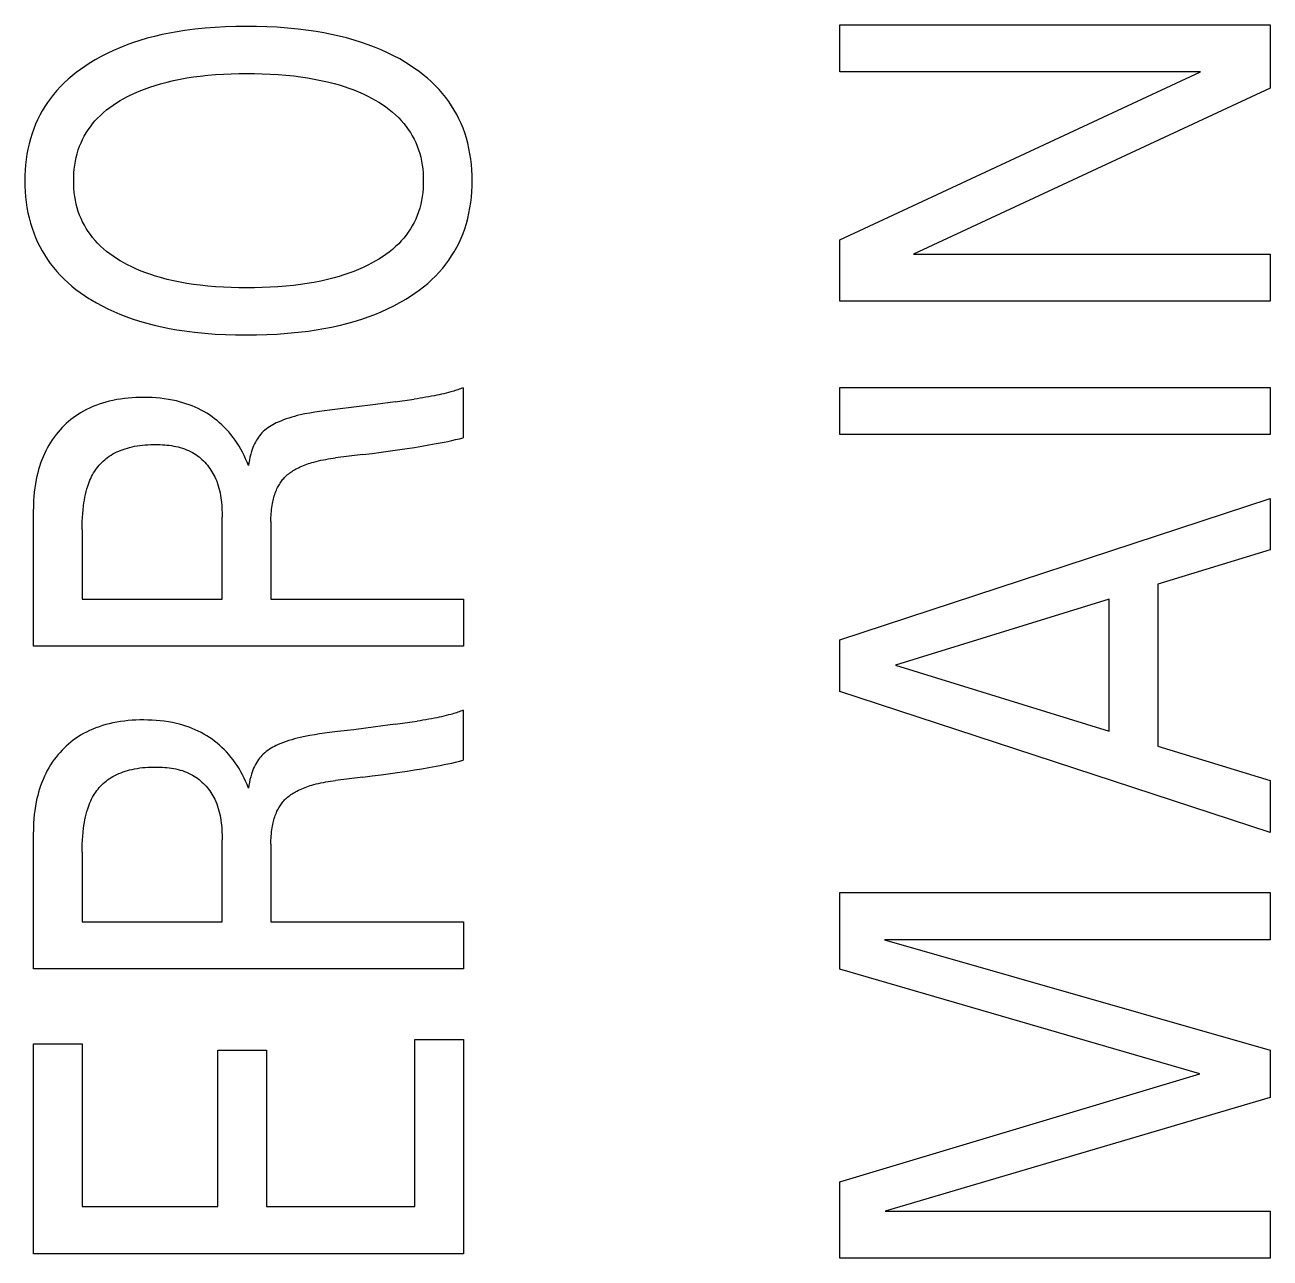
# Model space of a CAD drawing. Extents: x 867151 to 1787449, y -2071112 to -1028603.
# Drawn here: x 871112.614 to 871117.246, y -1032653.372 to -1032648.786 of the extents above; entities that cross this region are included whole.
import ezdxf

# ---------------------------------------------------------------- set-up
doc = ezdxf.new("R2010")
doc.units = 0
doc.header["$LTSCALE"] = 4
doc.header["$MEASUREMENT"] = 0
doc.layers.get('0').update_dxf_attribs({"linetype": 'CONTINUOUS'})
doc.layers.add('20000_FRONT_O', color=7, linetype='CONTINUOUS')

# ---------------------------------------------------------------- blocks, each defined once
blk = doc.blocks.new('CPU')
at = {"layer": '20000_FRONT_O', "color": 7, "linetype": 'Continuous'}
for p, q in [((82739.158, 11051.6637), (82739.158, 11051.8379)), ((82739.158, 11051.8379), (82740.758, 11051.8379)), ((82740.758, 11051.8379), (82740.758, 11051.603)), ((82739.158, 11051.0387), (82740.4995, 11051.6637)), ((82740.4995, 11051.6637), (82739.158, 11051.6637)), ((82740.758, 11051.603), (82739.4313, 11050.9852)), ((82739.158, 11050.811), (82739.158, 11051.0387)), ((82739.4313, 11050.9852), (82740.758, 11050.9852)), ((82740.758, 11050.9852), (82740.758, 11050.811)), ((82740.758, 11050.811), (82739.158, 11050.811)), ((82737.7569, 11050.489), (82737.7569, 11050.303)), ((82739.158, 11050.3148), (82739.158, 11050.4899)), ((82739.158, 11050.4899), (82740.758, 11050.4899)), ((82740.758, 11050.4899), (82740.758, 11050.3148)), ((82737.504, 11050.4364), (82737.5743, 11050.4463)), ((82740.758, 11050.3148), (82739.158, 11050.3148)), ((82737.3831, 11050.2401), (82737.2817, 11050.2277)), ((82739.158, 11049.5519), (82740.758, 11050.0771)), ((82740.758, 11050.0771), (82740.758, 11049.8866)), ((82736.158, 11049.5274), (82736.158, 11050.0372)), ((82736.8599, 11049.7025), (82736.8599, 11050.0073)), ((82737.0413, 11049.9909), (82737.0413, 11049.7025)), ((82736.3394, 11049.961), (82736.3394, 11049.7025)), ((82740.758, 11049.8866), (82740.3407, 11049.7578)), ((82740.3407, 11049.7578), (82740.3407, 11049.1554)), ((82736.3394, 11049.7025), (82736.8599, 11049.7025)), ((82737.0413, 11049.7025), (82737.758, 11049.7025)), ((82737.758, 11049.7025), (82737.758, 11049.5274)), ((82740.1593, 11049.7025), (82739.3644, 11049.4566)), ((82740.1593, 11049.2117), (82740.1593, 11049.7025)), ((82739.158, 11049.3596), (82739.158, 11049.5519)), ((82737.758, 11049.5274), (82736.158, 11049.5274)), ((82739.3644, 11049.4566), (82740.1593, 11049.2117)), ((82740.758, 11048.8343), (82739.158, 11049.3596)), ((82737.7569, 11049.2897), (82737.7569, 11049.1037)), ((82737.504, 11049.2371), (82737.5852, 11049.2486)), ((82740.3407, 11049.1554), (82740.758, 11049.0284)), ((82737.3831, 11049.0409), (82737.2817, 11049.0284)), ((82740.758, 11049.0284), (82740.758, 11048.8343)), ((82736.158, 11048.3281), (82736.158, 11048.8379)), ((82736.8599, 11048.5032), (82736.8599, 11048.808)), ((82737.0413, 11048.7917), (82737.0413, 11048.5032)), ((82736.3394, 11048.7617), (82736.3394, 11048.5032)), ((82739.158, 11048.3272), (82739.158, 11048.6112)), ((82739.158, 11048.6112), (82740.758, 11048.6112)), ((82740.758, 11048.6112), (82740.758, 11048.4361)), ((82736.3394, 11048.5032), (82736.8599, 11048.5032)), ((82737.0413, 11048.5032), (82737.758, 11048.5032)), ((82737.758, 11048.5032), (82737.758, 11048.3281)), ((82739.3236, 11048.4361), (82740.758, 11048.0251)), ((82740.758, 11048.4361), (82739.3236, 11048.4361)), ((82737.758, 11048.3281), (82736.158, 11048.3281)), ((82740.4972, 11047.938), (82739.158, 11048.3272)), ((82736.158, 11047.2686), (82736.158, 11048.0487)), ((82736.158, 11048.0487), (82736.3394, 11048.0487)), ((82736.3394, 11048.0487), (82736.3394, 11047.4436)), ((82736.844, 11047.4436), (82736.844, 11048.0251)), ((82736.844, 11048.0251), (82737.0255, 11048.0251)), ((82737.0255, 11048.0251), (82737.0255, 11047.4436)), ((82737.5766, 11047.4436), (82737.5766, 11048.065)), ((82737.5766, 11048.065), (82737.758, 11048.065)), ((82737.758, 11048.065), (82737.758, 11047.2686)), ((82740.758, 11048.0251), (82740.758, 11047.8491)), ((82739.158, 11047.5362), (82740.4972, 11047.938)), ((82740.758, 11047.8491), (82739.3258, 11047.4273)), ((82739.158, 11047.2522), (82739.158, 11047.5362)), ((82736.3394, 11047.4436), (82736.844, 11047.4436)), ((82737.0255, 11047.4436), (82737.5766, 11047.4436)), ((82739.3258, 11047.4273), (82740.758, 11047.4273)), ((82740.758, 11047.4273), (82740.758, 11047.2522)), ((82737.758, 11047.2686), (82736.158, 11047.2686)), ((82740.758, 11047.2522), (82739.158, 11047.2522))]:
    blk.add_line(p, q, dxfattribs=at)
for points in [[(82737.5426, 11051.6982), (82737.5203, 11051.7112), (82737.4977, 11051.7233), (82737.4746, 11051.7347), (82737.4511, 11051.7453), (82737.4272, 11051.7552), (82737.4031, 11051.7644), (82737.3788, 11051.7728), (82737.351, 11051.7815), (82737.3231, 11051.7894), (82737.2949, 11051.7964), (82737.2665, 11051.8027), (82737.238, 11051.8083), (82737.2094, 11051.8133), (82737.1807, 11051.8176), (82737.1422, 11051.8224), (82737.1035, 11051.8262), (82737.0648, 11051.829), (82737.026, 11051.831), (82736.9872, 11051.8321), (82736.9484, 11051.8325), (82736.9103, 11051.8321), (82736.8723, 11051.8309), (82736.8343, 11051.8289), (82736.7964, 11051.826), (82736.7585, 11051.8221), (82736.7208, 11051.8171), (82736.6926, 11051.8127), (82736.6645, 11051.8077), (82736.6365, 11051.8019), (82736.6087, 11051.7954), (82736.5811, 11051.7882), (82736.5537, 11051.7801), (82736.5265, 11051.7712), (82736.5026, 11051.7625), (82736.4788, 11051.7531), (82736.4554, 11051.7429), (82736.4324, 11051.732), (82736.4097, 11051.7203), (82736.3874, 11051.7079), (82736.3655, 11051.6946), (82736.3491, 11051.6838), (82736.3329, 11051.6726), (82736.3172, 11051.6608), (82736.3018, 11051.6485), (82736.2869, 11051.6357), (82736.2725, 11051.6224), (82736.2586, 11051.6085), (82736.2453, 11051.5941), (82736.2326, 11051.5792), (82736.2212, 11051.5646), (82736.2104, 11051.5495), (82736.2003, 11051.534), (82736.1907, 11051.5181), (82736.1818, 11051.5019), (82736.1735, 11051.4853), (82736.1659, 11051.4683), (82736.159, 11051.4512), (82736.1528, 11051.4337), (82736.147, 11051.4148), (82736.1419, 11051.3957), (82736.1376, 11051.3764), (82736.134, 11051.357), (82736.1312, 11051.3374), (82736.129, 11051.3177), (82736.1275, 11051.2979), (82736.1266, 11051.2781), (82736.1263, 11051.2582), (82736.1265, 11051.2383), (82736.1274, 11051.2184), (82736.1289, 11051.1985), (82736.1311, 11051.1787), (82736.134, 11051.159), (82736.1375, 11051.1394), (82736.1418, 11051.12), (82736.1469, 11051.1008), (82736.1527, 11051.0818), (82736.1589, 11051.0644), (82736.1657, 11051.0472), (82736.1733, 11051.0302), (82736.1815, 11051.0136), (82736.1903, 11050.9973), (82736.1998, 11050.9814), (82736.21, 11050.9658), (82736.2207, 11050.9507), (82736.2321, 11050.9361), (82736.2447, 11050.9212), (82736.258, 11050.9068), (82736.2718, 11050.8929), (82736.2862, 11050.8796), (82736.301, 11050.8668), (82736.3163, 11050.8546), (82736.332, 11050.8428), (82736.348, 11050.8317), (82736.3644, 11050.821), (82736.3716, 11050.8165)], [(82736.3716, 11050.8165), (82736.3924, 11050.8042), (82736.4137, 11050.7927), (82736.4353, 11050.7819), (82736.4573, 11050.7718), (82736.4796, 11050.7623), (82736.5022, 11050.7535), (82736.525, 11050.7454), (82736.5522, 11050.7366), (82736.5797, 11050.7286), (82736.6074, 11050.7215), (82736.6353, 11050.715), (82736.6633, 11050.7094), (82736.6914, 11050.7044), (82736.7197, 11050.7), (82736.7576, 11050.6952), (82736.7956, 11050.6913), (82736.8337, 11050.6885), (82736.8719, 11050.6865), (82736.9101, 11050.6853), (82736.9484, 11050.6849), (82736.9872, 11050.6853), (82737.0261, 11050.6864), (82737.0649, 11050.6883), (82737.1036, 11050.6912), (82737.1423, 11050.6949), (82737.1808, 11050.6997), (82737.2096, 11050.704), (82737.2383, 11050.7089), (82737.2668, 11050.7145), (82737.2952, 11050.7208), (82737.3235, 11050.7278), (82737.3515, 11050.7356), (82737.3793, 11050.7442), (82737.4037, 11050.7525), (82737.4279, 11050.7616), (82737.4518, 11050.7713), (82737.4753, 11050.7818), (82737.4985, 11050.7932), (82737.5213, 11050.8053), (82737.5437, 11050.8183), (82737.5606, 11050.8289), (82737.5772, 11050.84), (82737.5934, 11050.8517), (82737.6092, 11050.8639), (82737.6245, 11050.8766), (82737.6393, 11050.8899), (82737.6536, 11050.9038), (82737.6673, 11050.9182), (82737.6804, 11050.9333), (82737.6921, 11050.9479), (82737.7032, 11050.9631), (82737.7136, 11050.9787), (82737.7235, 11050.9947), (82737.7326, 11051.0111), (82737.7411, 11051.0279), (82737.7489, 11051.0449), (82737.756, 11051.0623), (82737.7624, 11051.0799), (82737.7685, 11051.0991), (82737.7737, 11051.1185), (82737.7781, 11051.1381), (82737.7818, 11051.1579), (82737.7848, 11051.1778), (82737.787, 11051.1978), (82737.7886, 11051.2179), (82737.7895, 11051.238), (82737.7898, 11051.2582), (82737.7894, 11051.2784), (82737.7885, 11051.2985), (82737.7869, 11051.3186), (82737.7847, 11051.3386), (82737.7817, 11051.3584), (82737.778, 11051.3781), (82737.7736, 11051.3977), (82737.7683, 11051.417), (82737.7623, 11051.4361), (82737.7559, 11051.4538), (82737.7487, 11051.4711), (82737.7409, 11051.4882), (82737.7324, 11051.505), (82737.7232, 11051.5214), (82737.7133, 11051.5374), (82737.7028, 11051.553), (82737.6916, 11051.5681), (82737.6799, 11051.5828), (82737.6667, 11051.5979), (82737.6529, 11051.6124), (82737.6385, 11051.6263), (82737.6236, 11051.6397), (82737.6082, 11051.6525), (82737.5923, 11051.6647), (82737.576, 11051.6764), (82737.5594, 11051.6876), (82737.5426, 11051.6982)], [(82736.5128, 11051.574), (82736.5317, 11051.5831), (82736.551, 11051.5915), (82736.5706, 11051.5993), (82736.5904, 11051.6065), (82736.6104, 11051.6131), (82736.6306, 11051.6191), (82736.6549, 11051.6256), (82736.6793, 11051.6313), (82736.7039, 11051.6364), (82736.7287, 11051.6408), (82736.7535, 11051.6446), (82736.7784, 11051.6478), (82736.807, 11051.6509), (82736.8357, 11051.6533), (82736.8644, 11051.6551), (82736.8931, 11051.6564), (82736.9219, 11051.6571), (82736.9506, 11051.6574), (82736.98, 11051.6572), (82737.0093, 11051.6565), (82737.0386, 11051.6552), (82737.0679, 11051.6534), (82737.0971, 11051.651), (82737.1263, 11051.648), (82737.1516, 11051.6448), (82737.1769, 11051.6411), (82737.202, 11051.6368), (82737.2271, 11051.6318), (82737.252, 11051.6262), (82737.2767, 11051.6199), (82737.2951, 11051.6147), (82737.3133, 11051.609), (82737.3314, 11051.6028), (82737.3494, 11051.5962), (82737.3671, 11051.589), (82737.3846, 11051.5813), (82737.4019, 11051.573), (82737.4159, 11051.5659), (82737.4296, 11051.5583), (82737.443, 11051.5503), (82737.4562, 11051.5419), (82737.4691, 11051.533), (82737.4816, 11051.5236), (82737.4937, 11051.5138), (82737.5054, 11051.5034), (82737.5166, 11051.4925), (82737.5262, 11051.4823), (82737.5354, 11051.4716), (82737.5441, 11051.4606), (82737.5523, 11051.4492), (82737.5601, 11051.4375), (82737.5673, 11051.4254), (82737.5739, 11051.4131), (82737.5799, 11051.4004), (82737.5854, 11051.3876), (82737.5904, 11051.3738), (82737.5948, 11051.3599), (82737.5985, 11051.3457), (82737.6016, 11051.3314), (82737.6041, 11051.3169), (82737.606, 11051.3024), (82737.6073, 11051.2877), (82737.6081, 11051.273), (82737.6083, 11051.2582), (82737.6081, 11051.2435), (82737.6073, 11051.2288), (82737.606, 11051.2142), (82737.6041, 11051.1996), (82737.6016, 11051.1851), (82737.5985, 11051.1708), (82737.5948, 11051.1567), (82737.5904, 11051.1427), (82737.5854, 11051.129), (82737.58, 11051.1162), (82737.5739, 11051.1036), (82737.5673, 11051.0912), (82737.5601, 11051.0792), (82737.5524, 11051.0675), (82737.5441, 11051.0562), (82737.5354, 11051.0452), (82737.5262, 11051.0346), (82737.5166, 11051.0244), (82737.5054, 11051.0135), (82737.4937, 11051.0032), (82737.4815, 11050.9934), (82737.469, 11050.9841), (82737.4561, 11050.9753), (82737.4429, 11050.9669), (82737.4295, 11050.959), (82737.4158, 11050.9515), (82737.4019, 11050.9444)], [(82737.4019, 11050.9444), (82737.3846, 11050.9361), (82737.367, 11050.9285), (82737.3492, 11050.9213), (82737.3312, 11050.9146), (82737.313, 11050.9085), (82737.2947, 11050.9028), (82737.2762, 11050.8975), (82737.2515, 11050.8912), (82737.2266, 11050.8855), (82737.2015, 11050.8806), (82737.1763, 11050.8763), (82737.1511, 11050.8726), (82737.1258, 11050.8694), (82737.0967, 11050.8664), (82737.0675, 11050.864), (82737.0383, 11050.8622), (82737.0091, 11050.8609), (82736.9799, 11050.8602), (82736.9506, 11050.86), (82736.9219, 11050.8602), (82736.8931, 11050.861), (82736.8644, 11050.8622), (82736.8357, 11050.8641), (82736.807, 11050.8665), (82736.7784, 11050.8696), (82736.7535, 11050.8728), (82736.7287, 11050.8766), (82736.7039, 11050.881), (82736.6793, 11050.8861), (82736.6549, 11050.8918), (82736.6306, 11050.8983), (82736.6125, 11050.9037), (82736.5945, 11050.9095), (82736.5766, 11050.9158), (82736.559, 11050.9226), (82736.5415, 11050.9299), (82736.5243, 11050.9378), (82736.5073, 11050.9462), (82736.4938, 11050.9534), (82736.4805, 11050.961), (82736.4675, 11050.969), (82736.4547, 11050.9774), (82736.4423, 11050.9862), (82736.4302, 11050.9956), (82736.4185, 11051.0053), (82736.4072, 11051.0156), (82736.3964, 11051.0264), (82736.3871, 11051.0366), (82736.3782, 11051.0472), (82736.3697, 11051.0581), (82736.3618, 11051.0694), (82736.3543, 11051.081), (82736.3474, 11051.093), (82736.341, 11051.1052), (82736.3351, 11051.1177), (82736.3299, 11051.1304), (82736.325, 11051.144), (82736.3208, 11051.1578), (82736.3172, 11051.1718), (82736.3142, 11051.186), (82736.3118, 11051.2003), (82736.31, 11051.2147), (82736.3087, 11051.2292), (82736.3079, 11051.2437), (82736.3077, 11051.2582), (82736.3079, 11051.2728), (82736.3087, 11051.2874), (82736.31, 11051.302), (82736.3118, 11051.3164), (82736.3142, 11051.3308), (82736.3172, 11051.345), (82736.3208, 11051.359), (82736.325, 11051.3729), (82736.3299, 11051.3866), (82736.3351, 11051.3993), (82736.3409, 11051.4118), (82736.3473, 11051.4241), (82736.3543, 11051.4361), (82736.3617, 11051.4477), (82736.3697, 11051.4591), (82736.3781, 11051.4701), (82736.387, 11051.4807), (82736.3964, 11051.4909), (82736.4072, 11051.5017), (82736.4185, 11051.512), (82736.4302, 11051.5218), (82736.4423, 11051.5311), (82736.4548, 11051.54), (82736.4675, 11051.5485), (82736.4806, 11051.5565), (82736.4938, 11051.564), (82736.5073, 11051.5712), (82736.5128, 11051.574)], [(82737.7569, 11050.489), (82737.7519, 11050.4869), (82737.7469, 11050.4849), (82737.7418, 11050.483), (82737.7367, 11050.4812), (82737.7316, 11050.4795), (82737.7265, 11050.4779), (82737.7213, 11050.4763), (82737.7161, 11050.4748), (82737.7109, 11050.4733), (82737.7022, 11050.471), (82737.6936, 11050.4688), (82737.6849, 11050.4667), (82737.6762, 11050.4647), (82737.6675, 11050.4628), (82737.6588, 11050.4609), (82737.65, 11050.4591), (82737.6393, 11050.457), (82737.6285, 11050.455), (82737.6177, 11050.4531), (82737.6068, 11050.4513), (82737.596, 11050.4496), (82737.5852, 11050.4479), (82737.5743, 11050.4463)], [(82736.9574, 11050.1996), (82736.9526, 11050.2121), (82736.9474, 11050.2245), (82736.9418, 11050.2367), (82736.9358, 11050.2488), (82736.9295, 11050.2603), (82736.9229, 11050.2716), (82736.9159, 11050.2827), (82736.9086, 11050.2935), (82736.9009, 11050.304), (82736.8929, 11050.3143), (82736.8845, 11050.3242), (82736.8758, 11050.3338), (82736.8675, 11050.3424), (82736.859, 11050.3506), (82736.8502, 11050.3586), (82736.8411, 11050.3663), (82736.8318, 11050.3736), (82736.8223, 11050.3807), (82736.8125, 11050.3874), (82736.8025, 11050.3938), (82736.7923, 11050.3999), (82736.7815, 11050.4057), (82736.7706, 11050.4112), (82736.7594, 11050.4163), (82736.7482, 11050.4211), (82736.7367, 11050.4255), (82736.7252, 11050.4295), (82736.7135, 11050.4332), (82736.7017, 11050.4365), (82736.6898, 11050.4395), (82736.6749, 11050.4427), (82736.6599, 11050.4455), (82736.6448, 11050.4478), (82736.6296, 11050.4496), (82736.6144, 11050.4509), (82736.5991, 11050.4519), (82736.5838, 11050.4525), (82736.5685, 11050.4527), (82736.554, 11050.4526), (82736.5395, 11050.4521), (82736.5251, 11050.4513), (82736.5106, 11050.4502), (82736.4963, 11050.4486), (82736.4819, 11050.4467), (82736.4677, 11050.4444), (82736.4535, 11050.4416), (82736.4394, 11050.4384), (82736.427, 11050.4352), (82736.4147, 11050.4316), (82736.4026, 11050.4276), (82736.3905, 11050.4232), (82736.3787, 11050.4185), (82736.367, 11050.4134), (82736.3555, 11050.4078), (82736.3442, 11050.4018), (82736.3331, 11050.3954), (82736.3238, 11050.3896), (82736.3147, 11050.3834), (82736.3058, 11050.3769), (82736.2971, 11050.3701), (82736.2886, 11050.3631), (82736.2803, 11050.3557), (82736.2723, 11050.3481), (82736.2646, 11050.3403), (82736.2571, 11050.3322), (82736.2499, 11050.3239), (82736.2423, 11050.3146), (82736.2351, 11050.305), (82736.2282, 11050.2952), (82736.2217, 11050.2852), (82736.2154, 11050.275), (82736.2096, 11050.2646), (82736.204, 11050.254), (82736.1988, 11050.2432), (82736.1937, 11050.2317), (82736.189, 11050.2201), (82736.1847, 11050.2083), (82736.1807, 11050.1964), (82736.1771, 11050.1843), (82736.1738, 11050.1722), (82736.1708, 11050.16), (82736.1682, 11050.1477), (82736.1654, 11050.132), (82736.163, 11050.1163), (82736.1612, 11050.1006), (82736.1597, 11050.0848), (82736.1588, 11050.0689), (82736.1582, 11050.0531), (82736.158, 11050.0372)], [(82737.504, 11050.4364), (82737.4309, 11050.4265), (82737.3493, 11050.4162)], [(82737.3493, 11050.4162), (82737.2891, 11050.4092), (82737.2591, 11050.4055), (82737.2408, 11050.4031), (82737.2225, 11050.4006), (82737.2043, 11050.3978), (82737.1862, 11050.3947), (82737.1681, 11050.3913), (82737.1501, 11050.3874), (82737.1396, 11050.3849), (82737.1292, 11050.3822), (82737.1188, 11050.3792), (82737.1085, 11050.3761), (82737.0982, 11050.3727), (82737.0881, 11050.369), (82737.078, 11050.365), (82737.0681, 11050.3608), (82737.0614, 11050.3577), (82737.0549, 11050.3544), (82737.0484, 11050.351), (82737.0421, 11050.3474), (82737.0359, 11050.3435), (82737.0298, 11050.3395), (82737.024, 11050.3351), (82737.0184, 11050.3305), (82737.013, 11050.3257), (82737.0082, 11050.3208), (82737.0036, 11050.3158), (82736.9993, 11050.3105), (82736.9952, 11050.305), (82736.9913, 11050.2993), (82736.9877, 11050.2935), (82736.9839, 11050.2868), (82736.9804, 11050.28), (82736.9772, 11050.273), (82736.9743, 11050.266), (82736.9716, 11050.2588), (82736.9692, 11050.2515), (82736.9661, 11050.2413), (82736.9635, 11050.231), (82736.9612, 11050.2206), (82736.9592, 11050.2101), (82736.9574, 11050.1996)], [(82737.3831, 11050.2401), (82737.4175, 11050.2445), (82737.4518, 11050.249), (82737.4862, 11050.2537), (82737.5205, 11050.2587), (82737.5478, 11050.2628), (82737.575, 11050.267), (82737.6022, 11050.2715), (82737.6294, 11050.2762), (82737.6566, 11050.281), (82737.671, 11050.2837), (82737.6854, 11050.2865), (82737.6998, 11050.2894), (82737.7142, 11050.2925), (82737.7285, 11050.2957), (82737.7427, 11050.2992), (82737.7569, 11050.303)], [(82736.3394, 11049.961), (82736.3396, 11049.9759), (82736.3399, 11049.9908), (82736.3406, 11050.0056), (82736.3416, 11050.0205), (82736.3429, 11050.0353), (82736.3446, 11050.0501), (82736.346, 11050.0606), (82736.3477, 11050.0711), (82736.3496, 11050.0816), (82736.3518, 11050.0919), (82736.3543, 11050.1023), (82736.357, 11050.1125), (82736.3601, 11050.1227), (82736.3626, 11050.13), (82736.3652, 11050.1373), (82736.3681, 11050.1445), (82736.3712, 11050.1516), (82736.3745, 11050.1586), (82736.378, 11050.1654), (82736.3819, 11050.1721), (82736.3859, 11050.1787), (82736.3899, 11050.1845), (82736.394, 11050.1902), (82736.3984, 11050.1957), (82736.4029, 11050.2011), (82736.4077, 11050.2063), (82736.4126, 11050.2113), (82736.4177, 11050.2162), (82736.423, 11050.2209), (82736.4285, 11050.2253), (82736.4341, 11050.2296), (82736.4399, 11050.2337), (82736.4468, 11050.2382), (82736.4539, 11050.2424), (82736.4612, 11050.2463), (82736.4687, 11050.25), (82736.4762, 11050.2534), (82736.4839, 11050.2565), (82736.4917, 11050.2594), (82736.4995, 11050.262), (82736.5075, 11050.2644), (82736.5155, 11050.2666), (82736.525, 11050.2689), (82736.5345, 11050.2709), (82736.5441, 11050.2726), (82736.5538, 11050.274), (82736.5635, 11050.2752), (82736.5733, 11050.2761), (82736.5831, 11050.2768), (82736.5929, 11050.2773), (82736.6028, 11050.2775), (82736.6127, 11050.2776), (82736.6211, 11050.2775), (82736.6296, 11050.2773), (82736.638, 11050.2768), (82736.6464, 11050.2763), (82736.6548, 11050.2755), (82736.6632, 11050.2746), (82736.6716, 11050.2734), (82736.6799, 11050.272), (82736.6881, 11050.2704), (82736.6962, 11050.2685), (82736.7043, 11050.2664), (82736.7122, 11050.264), (82736.7201, 11050.2614), (82736.7278, 11050.2584), (82736.7354, 11050.2551), (82736.7428, 11050.2515), (82736.7501, 11050.2476), (82736.7562, 11050.2439), (82736.7623, 11050.2399), (82736.7682, 11050.2357), (82736.7739, 11050.2313), (82736.7795, 11050.2267), (82736.7849, 11050.2218), (82736.7902, 11050.2168), (82736.7953, 11050.2115), (82736.8002, 11050.2061), (82736.805, 11050.2005), (82736.8095, 11050.1947), (82736.8138, 11050.1888), (82736.818, 11050.1828), (82736.8219, 11050.1766), (82736.8257, 11050.1703), (82736.8292, 11050.1639), (82736.8325, 11050.1575), (82736.8362, 11050.1492), (82736.8397, 11050.1408), (82736.8428, 11050.1324), (82736.8456, 11050.1238), (82736.848, 11050.1151), (82736.8503, 11050.1063), (82736.8522, 11050.0975), (82736.8539, 11050.0885), (82736.8553, 11050.0796), (82736.8565, 11050.0706), (82736.8575, 11050.0615), (82736.8583, 11050.0525), (82736.8589, 11050.0434), (82736.8594, 11050.0344), (82736.8597, 11050.0253), (82736.8599, 11050.0163), (82736.8599, 11050.0073)], [(82737.0413, 11049.9909), (82737.0414, 11049.9985), (82737.0416, 11050.006), (82737.0419, 11050.0135), (82737.0424, 11050.021), (82737.043, 11050.0285), (82737.0437, 11050.036), (82737.0446, 11050.0435), (82737.0457, 11050.0509), (82737.047, 11050.0584), (82737.0481, 11050.064), (82737.0493, 11050.0696), (82737.0507, 11050.0752), (82737.0522, 11050.0808), (82737.0538, 11050.0863), (82737.0555, 11050.0918), (82737.0574, 11050.0972), (82737.0595, 11050.1026), (82737.0617, 11050.1079), (82737.064, 11050.1131), (82737.0661, 11050.1173), (82737.0682, 11050.1214), (82737.0704, 11050.1254), (82737.0728, 11050.1294), (82737.0753, 11050.1334), (82737.0778, 11050.1372), (82737.0805, 11050.141), (82737.0833, 11050.1447), (82737.0862, 11050.1483), (82737.0892, 11050.1517), (82737.0924, 11050.1551), (82737.096, 11050.1588), (82737.0997, 11050.1622), (82737.1035, 11050.1656), (82737.1075, 11050.1688), (82737.1116, 11050.1719), (82737.1157, 11050.1749), (82737.1199, 11050.1778), (82737.1243, 11050.1806), (82737.1287, 11050.1832), (82737.1331, 11050.1858), (82737.1376, 11050.1882), (82737.1437, 11050.1913), (82737.1498, 11050.1942), (82737.156, 11050.197), (82737.1622, 11050.1996), (82737.1685, 11050.202), (82737.1749, 11050.2043), (82737.1813, 11050.2065), (82737.1877, 11050.2086), (82737.1942, 11050.2105), (82737.2007, 11050.2124), (82737.2096, 11050.2147), (82737.2185, 11050.2169), (82737.2275, 11050.2188), (82737.2365, 11050.2207), (82737.2455, 11050.2223), (82737.2545, 11050.2239), (82737.2636, 11050.2253), (82737.2727, 11050.2265), (82737.2817, 11050.2277)], [(82737.7569, 11049.2897), (82737.7519, 11049.2876), (82737.7469, 11049.2856), (82737.7418, 11049.2837), (82737.7367, 11049.2819), (82737.7316, 11049.2802), (82737.7265, 11049.2786), (82737.7213, 11049.277), (82737.7161, 11049.2755), (82737.7109, 11049.2741), (82737.7022, 11049.2718), (82737.6936, 11049.2696), (82737.6849, 11049.2675), (82737.6762, 11049.2654), (82737.6675, 11049.2635), (82737.6588, 11049.2617), (82737.65, 11049.2599), (82737.6393, 11049.2578), (82737.6285, 11049.2558), (82737.6177, 11049.2539), (82737.6068, 11049.252), (82737.596, 11049.2503), (82737.5852, 11049.2486)], [(82736.9574, 11049.0003), (82736.9526, 11049.0129), (82736.9474, 11049.0253), (82736.9418, 11049.0375), (82736.9358, 11049.0495), (82736.9295, 11049.061), (82736.9229, 11049.0723), (82736.9159, 11049.0834), (82736.9086, 11049.0943), (82736.9009, 11049.1048), (82736.8929, 11049.115), (82736.8845, 11049.1249), (82736.8758, 11049.1346), (82736.8675, 11049.1431), (82736.859, 11049.1514), (82736.8502, 11049.1593), (82736.8411, 11049.167), (82736.8318, 11049.1744), (82736.8223, 11049.1814), (82736.8125, 11049.1882), (82736.8025, 11049.1946), (82736.7923, 11049.2006), (82736.7815, 11049.2065), (82736.7706, 11049.212), (82736.7594, 11049.2171), (82736.7482, 11049.2218), (82736.7367, 11049.2262), (82736.7252, 11049.2302), (82736.7135, 11049.2339), (82736.7017, 11049.2372), (82736.6898, 11049.2402), (82736.6749, 11049.2435), (82736.6599, 11049.2462), (82736.6448, 11049.2485), (82736.6296, 11049.2503), (82736.6144, 11049.2517), (82736.5991, 11049.2526), (82736.5838, 11049.2532), (82736.5685, 11049.2534), (82736.554, 11049.2533), (82736.5395, 11049.2528), (82736.5251, 11049.252), (82736.5106, 11049.2509), (82736.4963, 11049.2494), (82736.4819, 11049.2474), (82736.4677, 11049.2451), (82736.4535, 11049.2423), (82736.4394, 11049.2391), (82736.427, 11049.2359), (82736.4147, 11049.2323), (82736.4026, 11049.2283), (82736.3905, 11049.224), (82736.3787, 11049.2192), (82736.367, 11049.2141), (82736.3555, 11049.2085), (82736.3442, 11049.2026), (82736.3331, 11049.1962), (82736.3238, 11049.1903), (82736.3147, 11049.1841), (82736.3058, 11049.1776), (82736.2971, 11049.1709), (82736.2886, 11049.1638), (82736.2803, 11049.1565), (82736.2723, 11049.1489), (82736.2646, 11049.141), (82736.2571, 11049.1329), (82736.2499, 11049.1246), (82736.2423, 11049.1153), (82736.2351, 11049.1058), (82736.2282, 11049.096), (82736.2217, 11049.086), (82736.2154, 11049.0757), (82736.2096, 11049.0653), (82736.204, 11049.0547), (82736.1988, 11049.044), (82736.1937, 11049.0325), (82736.189, 11049.0208), (82736.1847, 11049.009), (82736.1807, 11048.9971), (82736.1771, 11048.9851), (82736.1738, 11048.9729), (82736.1708, 11048.9607), (82736.1682, 11048.9484), (82736.1654, 11048.9328), (82736.163, 11048.9171), (82736.1612, 11048.9013), (82736.1597, 11048.8855), (82736.1588, 11048.8697), (82736.1582, 11048.8538), (82736.158, 11048.8379)], [(82737.504, 11049.2371), (82737.4309, 11049.2272), (82737.3493, 11049.2169)], [(82737.3493, 11049.2169), (82737.2891, 11049.2099), (82737.2591, 11049.2062), (82737.2408, 11049.2039), (82737.2225, 11049.2013), (82737.2043, 11049.1986), (82737.1862, 11049.1955), (82737.1681, 11049.192), (82737.1501, 11049.1881), (82737.1396, 11049.1856), (82737.1292, 11049.1829), (82737.1188, 11049.18), (82737.1085, 11049.1768), (82737.0982, 11049.1734), (82737.0881, 11049.1698), (82737.078, 11049.1658), (82737.0681, 11049.1615), (82737.0614, 11049.1584), (82737.0549, 11049.1552), (82737.0484, 11049.1517), (82737.0421, 11049.1481), (82737.0359, 11049.1443), (82737.0298, 11049.1402), (82737.024, 11049.1359), (82737.0184, 11049.1313), (82737.013, 11049.1264), (82737.0082, 11049.1216), (82737.0036, 11049.1165), (82736.9993, 11049.1112), (82736.9952, 11049.1057), (82736.9913, 11049.1001), (82736.9877, 11049.0943), (82736.9839, 11049.0876), (82736.9804, 11049.0807), (82736.9772, 11049.0738), (82736.9743, 11049.0667), (82736.9716, 11049.0595), (82736.9692, 11049.0522), (82736.9661, 11049.042), (82736.9635, 11049.0317), (82736.9612, 11049.0213), (82736.9592, 11049.0108), (82736.9574, 11049.0003)], [(82737.3831, 11049.0409), (82737.4175, 11049.0452), (82737.4518, 11049.0497), (82737.4862, 11049.0545), (82737.5205, 11049.0594), (82737.5478, 11049.0635), (82737.575, 11049.0678), (82737.6022, 11049.0722), (82737.6294, 11049.0769), (82737.6566, 11049.0818), (82737.671, 11049.0845), (82737.6854, 11049.0872), (82737.6998, 11049.0901), (82737.7142, 11049.0932), (82737.7285, 11049.0965), (82737.7427, 11049.1), (82737.7569, 11049.1037)], [(82736.3394, 11048.7617), (82736.3396, 11048.7766), (82736.3399, 11048.7915), (82736.3406, 11048.8064), (82736.3416, 11048.8212), (82736.3429, 11048.836), (82736.3446, 11048.8508), (82736.346, 11048.8614), (82736.3477, 11048.8718), (82736.3496, 11048.8823), (82736.3518, 11048.8927), (82736.3543, 11048.903), (82736.357, 11048.9133), (82736.3601, 11048.9234), (82736.3626, 11048.9308), (82736.3652, 11048.938), (82736.3681, 11048.9452), (82736.3712, 11048.9523), (82736.3745, 11048.9593), (82736.378, 11048.9662), (82736.3819, 11048.9729), (82736.3859, 11048.9795), (82736.3899, 11048.9853), (82736.394, 11048.991), (82736.3984, 11048.9965), (82736.4029, 11049.0019), (82736.4077, 11049.0071), (82736.4126, 11049.0121), (82736.4177, 11049.0169), (82736.423, 11049.0216), (82736.4285, 11049.0261), (82736.4341, 11049.0303), (82736.4399, 11049.0344), (82736.4468, 11049.0389), (82736.4539, 11049.0431), (82736.4612, 11049.0471), (82736.4687, 11049.0507), (82736.4762, 11049.0541), (82736.4839, 11049.0573), (82736.4917, 11049.0601), (82736.4995, 11049.0628), (82736.5075, 11049.0652), (82736.5155, 11049.0674), (82736.525, 11049.0696), (82736.5345, 11049.0716), (82736.5441, 11049.0733), (82736.5538, 11049.0748), (82736.5635, 11049.076), (82736.5733, 11049.0769), (82736.5831, 11049.0776), (82736.5929, 11049.078), (82736.6028, 11049.0783), (82736.6127, 11049.0783), (82736.6211, 11049.0782), (82736.6296, 11049.078), (82736.638, 11049.0776), (82736.6464, 11049.077), (82736.6548, 11049.0763), (82736.6632, 11049.0753), (82736.6716, 11049.0741), (82736.6799, 11049.0728), (82736.6881, 11049.0711), (82736.6962, 11049.0693), (82736.7043, 11049.0672), (82736.7122, 11049.0648), (82736.7201, 11049.0621), (82736.7278, 11049.0591), (82736.7354, 11049.0558), (82736.7428, 11049.0522), (82736.7501, 11049.0483), (82736.7562, 11049.0446), (82736.7623, 11049.0407), (82736.7682, 11049.0365), (82736.7739, 11049.032), (82736.7795, 11049.0274), (82736.7849, 11049.0225), (82736.7902, 11049.0175), (82736.7953, 11049.0123), (82736.8002, 11049.0068), (82736.805, 11049.0012), (82736.8095, 11048.9955), (82736.8138, 11048.9896), (82736.818, 11048.9835), (82736.8219, 11048.9774), (82736.8257, 11048.9711), (82736.8292, 11048.9647), (82736.8325, 11048.9582), (82736.8362, 11048.9499), (82736.8397, 11048.9416), (82736.8428, 11048.9331), (82736.8456, 11048.9245), (82736.848, 11048.9158), (82736.8503, 11048.907), (82736.8522, 11048.8982), (82736.8539, 11048.8893), (82736.8553, 11048.8803), (82736.8565, 11048.8713), (82736.8575, 11048.8623), (82736.8583, 11048.8532), (82736.8589, 11048.8442), (82736.8594, 11048.8351), (82736.8597, 11048.826), (82736.8599, 11048.817), (82736.8599, 11048.808)], [(82737.0413, 11048.7917), (82737.0414, 11048.7992), (82737.0416, 11048.8067), (82737.0419, 11048.8142), (82737.0424, 11048.8218), (82737.043, 11048.8293), (82737.0437, 11048.8368), (82737.0446, 11048.8442), (82737.0457, 11048.8517), (82737.047, 11048.8591), (82737.0481, 11048.8647), (82737.0493, 11048.8704), (82737.0507, 11048.876), (82737.0522, 11048.8815), (82737.0538, 11048.887), (82737.0555, 11048.8925), (82737.0574, 11048.8979), (82737.0595, 11048.9033), (82737.0617, 11048.9086), (82737.064, 11048.9138), (82737.0661, 11048.918), (82737.0682, 11048.9221), (82737.0704, 11048.9262), (82737.0728, 11048.9302), (82737.0753, 11048.9341), (82737.0778, 11048.938), (82737.0805, 11048.9417), (82737.0833, 11048.9454), (82737.0862, 11048.949), (82737.0892, 11048.9525), (82737.0924, 11048.9559), (82737.096, 11048.9595), (82737.0997, 11048.963), (82737.1035, 11048.9663), (82737.1075, 11048.9696), (82737.1116, 11048.9727), (82737.1157, 11048.9757), (82737.1199, 11048.9785), (82737.1243, 11048.9813), (82737.1287, 11048.9839), (82737.1331, 11048.9865), (82737.1376, 11048.9889), (82737.1437, 11048.992), (82737.1498, 11048.9949), (82737.156, 11048.9977), (82737.1622, 11049.0003), (82737.1685, 11049.0028), (82737.1749, 11049.0051), (82737.1813, 11049.0073), (82737.1877, 11049.0093), (82737.1942, 11049.0113), (82737.2007, 11049.0131), (82737.2096, 11049.0155), (82737.2185, 11049.0176), (82737.2275, 11049.0196), (82737.2365, 11049.0214), (82737.2455, 11049.0231), (82737.2545, 11049.0246), (82737.2636, 11049.026), (82737.2727, 11049.0273), (82737.2817, 11049.0284)]]:
    blk.add_lwpolyline(points, dxfattribs=at)

msp = doc.modelspace()

# ---------------------------------------------------------------- block references
msp.add_blockref('CPU', (788376.4881, -1043700.6242))

doc.saveas('drawing.dxf')
